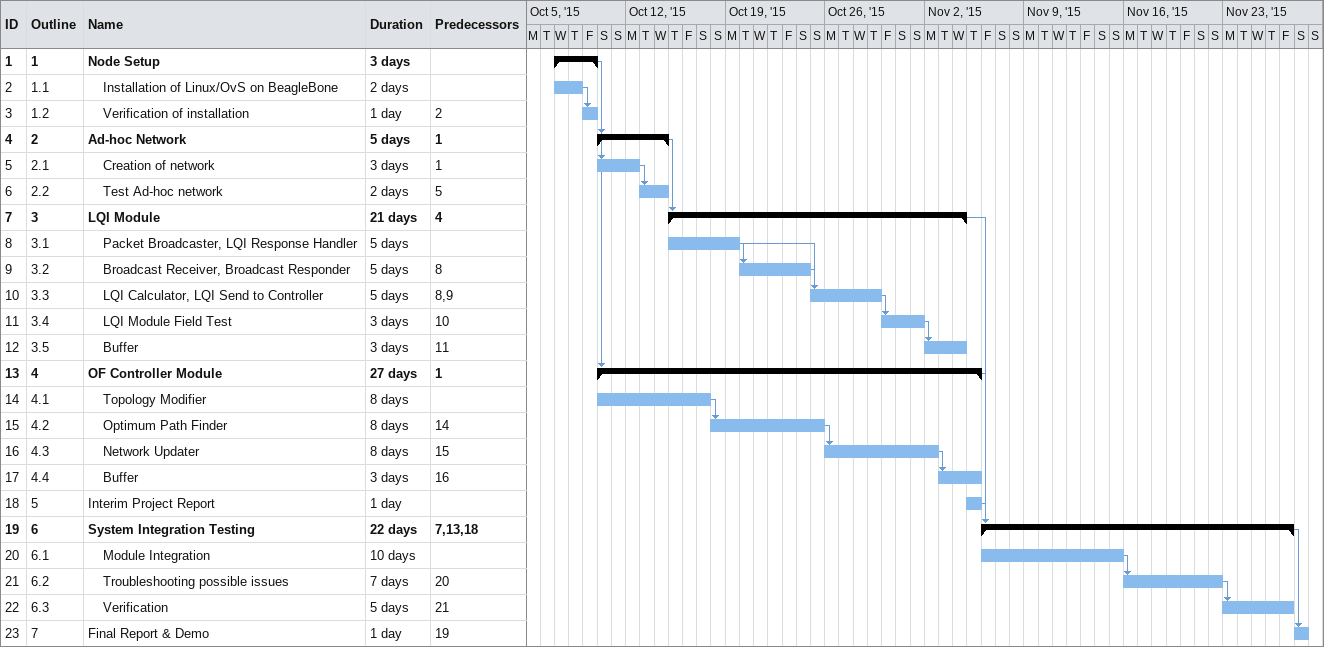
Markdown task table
| ID | WBS | Task | Duration | Start | Finish | Predecessors |
|---|---|---|---|---|---|---|
| 1 | 1 | **Node Setup** | 3d | 2015-10-07 | 2015-10-09 |  |
| 2 | 1.1 | Installation of Linux/OvS on BeagleBone | 2d | 2015-10-07 | 2015-10-08 |  |
| 3 | 1.2 | Verification of installation | 1d | 2015-10-09 | 2015-10-09 | 2 |
| 4 | 2 | **Ad-hoc Network** | 5d | 2015-10-10 | 2015-10-14 | 1 |
| 5 | 2.1 | Creation of network | 3d | 2015-10-10 | 2015-10-12 | 1 |
| 6 | 2.2 | Test Ad-hoc network | 2d | 2015-10-13 | 2015-10-14 | 5 |
| 7 | 3 | **LQI Module** | 21d | 2015-10-15 | 2015-11-04 | 4 |
| 8 | 3.1 | Packet Broadcaster, LQI Response Handler | 5d | 2015-10-15 | 2015-10-19 |  |
| 9 | 3.2 | Broadcast Receiver, Broadcast Responder | 5d | 2015-10-20 | 2015-10-24 | 8 |
| 10 | 3.3 | LQI Calculator, LQI Send to Controller | 5d | 2015-10-25 | 2015-10-29 | 8, 9 |
| 11 | 3.4 | LQI Module Field Test | 3d | 2015-10-30 | 2015-11-01 | 10 |
| 12 | 3.5 | Buffer | 3d | 2015-11-02 | 2015-11-04 | 11 |
| 13 | 4 | **OF Controller Module** | 27d | 2015-10-10 | 2015-11-05 | 1 |
| 14 | 4.1 | Topology Modifier | 8d | 2015-10-10 | 2015-10-17 |  |
| 15 | 4.2 | Optimum Path Finder | 8d | 2015-10-18 | 2015-10-25 | 14 |
| 16 | 4.3 | Network Updater | 8d | 2015-10-26 | 2015-11-02 | 15 |
| 17 | 4.4 | Buffer | 3d | 2015-11-03 | 2015-11-05 | 16 |
| 18 | 5 | Interim Project Report | 1d | 2015-11-05 | 2015-11-05 |  |
| 19 | 6 | **System Integration Testing** | 22d | 2015-11-06 | 2015-11-27 | 7, 13, 18 |
| 20 | 6.1 | Module Integration | 10d | 2015-11-06 | 2015-11-15 |  |
| 21 | 6.2 | Troubleshooting possible issues | 7d | 2015-11-16 | 2015-11-22 | 20 |
| 22 | 6.3 | Verification | 5d | 2015-11-23 | 2015-11-27 | 21 |
| 23 | 7 | Final Report & Demo | 1d | 2015-11-28 | 2015-11-28 | 19 |
